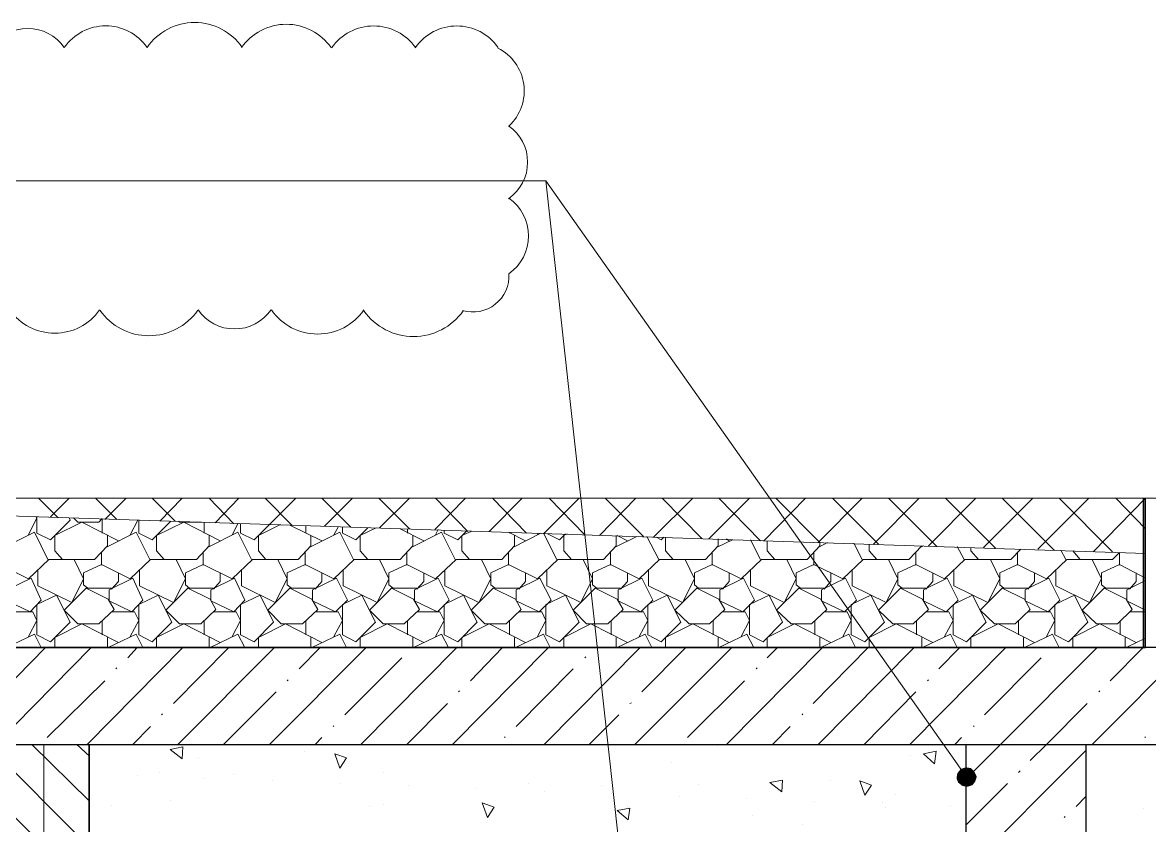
# Model space of a CAD drawing. Header units: millimetres. Extents: x -356862 to 418287, y 0 to 839748.
# Drawn here: x 341896 to 344708, y 787247 to 789250 of the extents above; entities that cross this region are included whole.
import ezdxf

# ---------------------------------------------------------------- set-up
doc = ezdxf.new("R2010")
doc.units = ezdxf.units.MM
doc.layers.add('PDF _Геометрия', color=7, linetype='Continuous', true_color=0xbababa)
doc.layers.add('PDF _Сплошная заливка', color=7, linetype='Continuous', true_color=0xf50000)

msp = doc.modelspace()

# ---------------------------------------------------------------- linework, layer by layer
at = {"layer": 'PDF _Геометрия', "color": 1, "lineweight": 20}
for points in [[(342443.9812, 789188.0726, 0.520539885), (342206.4176, 789188.0726, 0.520539899), (341999.7372, 789187.7307, 0.52053993), (341817.1109, 789187.6984, 0.520539888), (341600.77, 789187.1397)], [(342993.831, 788531.7735, 0.520570414), (343109.3988, 788623.2632, 0.520539841), (343109.0499, 788811.9841)]]:
    msp.add_lwpolyline(points, format="xyb", dxfattribs=at)
at = {"layer": 'PDF _Геометрия', "color": 251, "lineweight": 20, "true_color": 0x545454}
for points in [[(344236.93, 787388.1877), (344222.1114, 787409.357), (343201.7485, 788855.224), (343110.7203, 788855.224), (339882.3937, 788855.224)], [(343383.805, 787195.5465), (343381.688, 787218.8328), (343201.7485, 788855.224)]]:
    msp.add_lwpolyline(points, dxfattribs=at)
at = {"layer": 'PDF _Геометрия', "color": 7, "lineweight": 5}
msp.add_lwpolyline([(353303.7647, 788063.4901), (353216.9703, 788063.4901), (347130.7808, 788063.4901), (347094.7929, 788207.4417), (347022.8171, 787917.4215), (346986.8292, 788063.4901), (340898.5227, 788063.4901), (340811.7284, 788063.4901)], dxfattribs=at)
at = {"layer": 'PDF _Геометрия', "lineweight": 25}
msp.add_lwpolyline([(341559.0066, 787690.9094), (344698.4219, 787690.9094), (344698.4219, 788063.4901)], dxfattribs=at)
at = {"layer": 'PDF _Геометрия', "lineweight": 18}
msp.add_lwpolyline([(341559.0066, 788063.4901), (341559.0066, 788029.6191), (344698.4219, 787925.8893)], dxfattribs=at)
at = {"layer": 'PDF _Геометрия', "lineweight": 9}
for points in [[(341984.5106, 788014.8006), (341935.8211, 788063.4901)], [(341965.4582, 788016.9175), (342012.0308, 788063.4901)], [(342130.5792, 788010.5667), (342077.6558, 788063.4901)], [(342100.9421, 788010.5667), (342153.8655, 788063.4901)], [(342276.6477, 788006.3328), (342219.4905, 788063.4901)], [(342238.5429, 788006.3328), (342293.5832, 788063.4901)], [(342422.7163, 787999.982), (342361.3251, 788063.4901)], [(342376.1437, 788002.099), (342435.4179, 788063.4901)], [(342439.6518, 787999.982), (342439.6518, 787976.6957), (342473.5227, 787959.7603), (342511.6276, 787997.8651), (342577.2526, 788063.4901)], [(342568.7848, 787995.7482), (342501.0429, 788063.4901)], [(342714.8534, 787991.5143), (342642.8776, 788063.4901)], [(342649.2284, 787993.6312), (342719.0872, 788063.4901)], [(342860.9219, 787987.2804), (342784.7122, 788063.4901)], [(342786.8292, 787989.3974), (342860.9219, 788063.4901)], [(342924.43, 787985.1635), (343000.6397, 788063.4901)], [(343006.9905, 787980.9296), (342926.5469, 788063.4901)], [(343059.9138, 787980.9296), (343142.4743, 788063.4901)], [(343153.059, 787976.6957), (343068.3816, 788063.4901)], [(343197.5147, 787976.6957), (343284.309, 788063.4901)], [(343299.1276, 787972.4619), (343210.2163, 788063.4901)], [(343335.1155, 787970.3449), (343426.1437, 788063.4901)], [(343445.1961, 787968.228), (343349.934, 788063.4901)], [(343470.5993, 787966.1111), (343567.9784, 788063.4901)], [(343591.2647, 787961.8772), (343491.7687, 788063.4901)], [(343775.438, 788063.4901), (343885.5187, 787953.4094), (343885.5187, 787944.9417), (343853.7647, 787911.0707), (343739.4501, 787911.0707), (343688.6437, 787862.3812), (343616.6679, 787898.3691), (343572.2122, 787877.1998), (343572.2122, 787847.5627), (343582.7969, 787839.0949), (343642.0711, 787839.0949)], [(343608.2001, 787961.8772), (343709.813, 788063.4901)], [(343737.3332, 787957.6433), (343633.6034, 788063.4901)], [(343745.8009, 787957.6433), (343849.5308, 788063.4901)], [(343881.2848, 787953.4094), (343991.3655, 788063.4901)], [(344031.5872, 787949.1756), (343917.2727, 788063.4901)], [(344018.8856, 787949.1756), (344133.2001, 788063.4901)], [(344177.6558, 787942.8248), (344056.9905, 788063.4901)], [(344156.4864, 787944.9417), (344275.0348, 788063.4901)], [(344323.7243, 787938.5909), (344198.8251, 788063.4901)], [(344294.0872, 787940.7078), (344416.8695, 788063.4901)], [(344469.7929, 787934.357), (344340.6598, 788063.4901)], [(344429.5711, 787936.474), (344556.5872, 788063.4901)], [(344615.8614, 787930.1232), (344482.4945, 788063.4901)], [(344567.1719, 787930.1232), (344698.4219, 788063.4901)], [(344698.4219, 787987.2804), (344624.3292, 788063.4901)], [(341910.4179, 787972.4619), (341931.5872, 788014.8006)], [(341931.5872, 788012.6836), (341929.4703, 788016.9175)], [(341931.5872, 788016.9175), (341931.5872, 787976.6957), (341965.4582, 787959.7603), (342014.1477, 788008.4498), (342012.0308, 788014.8006)], [(341995.0953, 787911.0707), (341976.0429, 787932.2401), (341976.0429, 787970.3449), (342043.7848, 788004.2159), (342134.813, 787957.6433)], [(342022.6155, 788014.8006), (342033.2001, 788004.2159), (342086.1235, 788004.2159), (342094.5913, 788012.6836)], [(342094.5913, 787976.6957), (342094.5913, 788010.5667)], [(342164.4501, 787972.4619), (342183.5026, 788008.4498)], [(342185.6195, 788008.4498), (342185.6195, 787976.6957), (342219.4905, 787959.7603), (342266.063, 788006.3328)], [(342249.1276, 787911.0707), (342230.0751, 787932.2401), (342230.0751, 787970.3449), (342297.8171, 788004.2159), (342388.8453, 787957.6433)], [(342285.1155, 788006.3328), (342287.2324, 788004.2159), (342340.1558, 788004.2159), (342342.2727, 788004.2159)], [(342348.6235, 787976.6957), (342348.6235, 788004.2159)], [(342418.4824, 787972.4619), (342433.3009, 787999.982)], [(342503.1598, 787911.0707), (342484.1074, 787932.2401), (342484.1074, 787970.3449), (342539.1477, 787997.8651)], [(342642.8776, 787957.6433), (342564.5509, 787995.7482)], [(342602.6558, 787976.6957), (342602.6558, 787995.7482)], [(342107.2929, 787970.3449), (342107.2929, 787944.9417), (342075.5388, 787911.0707), (341961.2243, 787911.0707), (341910.4179, 787862.3812), (341838.4421, 787898.3691), (341793.9864, 787877.1998), (341793.9864, 787847.5627), (341804.5711, 787839.0949), (341863.8453, 787839.0949)], [(341849.0268, 787940.7078), (341925.2364, 787978.8127), (341959.1074, 787911.0707)], [(342361.3251, 787970.3449), (342361.3251, 787944.9417), (342329.5711, 787911.0707), (342215.2566, 787911.0707), (342164.4501, 787862.3812), (342092.4743, 787898.3691), (342048.0187, 787877.1998), (342048.0187, 787847.5627), (342058.6034, 787839.0949), (342117.8776, 787839.0949)], [(342103.059, 787940.7078), (342179.2687, 787978.8127), (342213.1397, 787911.0707)], [(342615.3574, 787970.3449), (342615.3574, 787944.9417), (342583.6034, 787911.0707), (342469.2888, 787911.0707), (342418.4824, 787862.3812), (342346.5066, 787898.3691), (342302.0509, 787877.1998), (342302.0509, 787847.5627), (342312.6356, 787839.0949), (342371.9098, 787839.0949)], [(342357.0913, 787940.7078), (342433.3009, 787978.8127), (342467.1719, 787911.0707)], [(342869.3897, 787970.3449), (342869.3897, 787944.9417), (342837.6356, 787911.0707), (342723.3211, 787911.0707), (342672.5147, 787862.3812), (342600.5388, 787898.3691), (342556.0832, 787877.1998), (342556.0832, 787847.5627), (342566.6679, 787839.0949), (342625.9421, 787839.0949)], [(342611.1235, 787940.7078), (342687.3332, 787978.8127), (342721.2042, 787911.0707)], [(342672.5147, 787972.4619), (342683.0993, 787991.5143)], [(342693.684, 787991.5143), (342693.684, 787976.6957), (342727.555, 787959.7603), (342757.1921, 787989.3974)], [(342757.1921, 787911.0707), (342738.1397, 787932.2401), (342738.1397, 787970.3449), (342778.3614, 787989.3974)], [(343123.4219, 787970.3449), (343123.4219, 787944.9417), (343091.6679, 787911.0707), (342977.3534, 787911.0707), (342926.5469, 787862.3812), (342854.5711, 787898.3691), (342810.1155, 787877.1998), (342810.1155, 787847.5627), (342820.7001, 787839.0949), (342879.9743, 787839.0949)], [(342896.9098, 787957.6433), (342837.6356, 787987.2804)], [(342856.688, 787976.6957), (342856.688, 787987.2804)], [(342865.1558, 787940.7078), (342941.3655, 787978.8127), (342975.2364, 787911.0707)], [(342926.5469, 787972.4619), (342932.8977, 787985.1635)], [(342947.7163, 787983.0465), (342947.7163, 787976.6957), (342981.5872, 787959.7603), (343004.8735, 787983.0465)], [(343011.2243, 787911.0707), (342992.1719, 787932.2401), (342992.1719, 787970.3449), (343015.4582, 787980.9296)], [(343377.4542, 787970.3449), (343377.4542, 787944.9417), (343345.7001, 787911.0707), (343231.3856, 787911.0707), (343180.5792, 787862.3812), (343108.6034, 787898.3691), (343064.1477, 787877.1998), (343064.1477, 787847.5627), (343074.7324, 787839.0949), (343134.0066, 787839.0949)], [(343150.9421, 787957.6433), (343108.6034, 787978.8127)], [(343110.7203, 787976.6957), (343110.7203, 787978.8127)], [(343119.188, 787940.7078), (343189.0469, 787976.6957)], [(343180.5792, 787972.4619), (343182.6961, 787976.6957)], [(343229.2687, 787911.0707), (343195.3977, 787976.6957)], [(343205.9824, 787974.5788), (343235.6195, 787959.7603), (343250.438, 787974.5788)], [(343265.2566, 787911.0707), (343246.2042, 787932.2401), (343246.2042, 787970.3449), (343254.6719, 787974.5788)], [(343373.2203, 787940.7078), (343428.2606, 787968.228)], [(343404.9743, 787957.6433), (343379.5711, 787970.3449)], [(343483.3009, 787911.0707), (343453.6638, 787968.228)], [(343476.9501, 787966.1111), (343489.6518, 787959.7603), (343496.0026, 787966.1111)], [(343519.2888, 787911.0707), (343500.2364, 787932.2401), (343500.2364, 787966.1111)], [(343631.4864, 787961.8772), (343631.4864, 787944.9417), (343599.7324, 787911.0707), (343485.4179, 787911.0707), (343434.6114, 787862.3812), (343362.6356, 787898.3691), (343318.18, 787877.1998), (343318.18, 787847.5627), (343328.7647, 787839.0949), (343388.0388, 787839.0949)], [(343627.2526, 787940.7078), (343667.4743, 787959.7603)], [(343659.0066, 787957.6433), (343652.6558, 787961.8772)], [(343737.3332, 787911.0707), (343711.93, 787959.7603)], [(343773.3211, 787911.0707), (343754.2687, 787932.2401), (343754.2687, 787957.6433)], [(344139.5509, 787944.9417), (344107.7969, 787911.0707), (343993.4824, 787911.0707), (343942.6759, 787862.3812), (343870.7001, 787898.3691), (343826.2445, 787877.1998), (343826.2445, 787847.5627), (343836.8292, 787839.0949), (343896.1034, 787839.0949)], [(343881.2848, 787940.7078), (343904.5711, 787953.4094)], [(343991.3655, 787911.0707), (343970.1961, 787951.2925)], [(344027.3534, 787911.0707), (344008.3009, 787932.2401), (344008.3009, 787949.1756)], [(344387.2324, 787936.474), (344361.8292, 787911.0707), (344247.5147, 787911.0707), (344196.7082, 787862.3812), (344124.7324, 787898.3691), (344080.2768, 787877.1998), (344080.2768, 787847.5627), (344090.8614, 787839.0949), (344150.1356, 787839.0949)], [(344135.3171, 787940.7078), (344143.7848, 787944.9417)], [(344139.5509, 787944.9417), (344139.5509, 787944.9417)], [(344245.3977, 787911.0707), (344228.4622, 787942.8248)], [(344281.3856, 787911.0707), (344262.3332, 787932.2401), (344262.3332, 787940.7078)], [(341933.7042, 787883.5506), (341933.7042, 787845.4457), (342018.3816, 787803.107), (342048.0187, 787862.3812), (342024.7324, 787911.0707)], [(342092.4743, 787896.2522), (342092.4743, 787930.1232)], [(342187.7364, 787883.5506), (342187.7364, 787845.4457), (342272.4138, 787803.107), (342302.0509, 787862.3812), (342278.7647, 787911.0707)], [(342346.5066, 787896.2522), (342346.5066, 787930.1232)], [(342441.7687, 787883.5506), (342441.7687, 787845.4457), (342526.4461, 787803.107), (342556.0832, 787862.3812), (342532.7969, 787911.0707)], [(342600.5388, 787896.2522), (342600.5388, 787930.1232)], [(342695.8009, 787883.5506), (342695.8009, 787845.4457), (342780.4784, 787803.107), (342810.1155, 787862.3812), (342786.8292, 787911.0707)], [(342854.5711, 787896.2522), (342854.5711, 787930.1232)], [(342949.8332, 787883.5506), (342949.8332, 787845.4457), (343034.5106, 787803.107), (343064.1477, 787862.3812), (343040.8614, 787911.0707)], [(343108.6034, 787896.2522), (343108.6034, 787930.1232)], [(343203.8655, 787883.5506), (343203.8655, 787845.4457), (343288.5429, 787803.107), (343318.18, 787862.3812), (343294.8937, 787911.0707)], [(343362.6356, 787896.2522), (343362.6356, 787930.1232)], [(343457.8977, 787883.5506), (343457.8977, 787845.4457), (343542.5751, 787803.107), (343572.2122, 787862.3812), (343548.9259, 787911.0707)], [(343616.6679, 787896.2522), (343616.6679, 787930.1232)], [(343711.93, 787883.5506), (343711.93, 787845.4457), (343796.6074, 787803.107), (343826.2445, 787862.3812), (343802.9582, 787911.0707)], [(343870.7001, 787896.2522), (343870.7001, 787930.1232)], [(343965.9622, 787883.5506), (343965.9622, 787845.4457), (344050.6397, 787803.107), (344080.2768, 787862.3812), (344056.9905, 787911.0707)], [(344124.7324, 787896.2522), (344124.7324, 787930.1232)], [(344219.9945, 787883.5506), (344219.9945, 787845.4457), (344304.6719, 787803.107), (344334.309, 787862.3812), (344311.0227, 787911.0707)], [(344632.7969, 787896.2522), (344632.7969, 787928.0062), (344615.8614, 787911.0707), (344501.5469, 787911.0707), (344450.7405, 787862.3812), (344378.7647, 787898.3691), (344334.309, 787877.1998), (344334.309, 787847.5627), (344344.8937, 787839.0949), (344404.1679, 787839.0949)], [(344378.7647, 787896.2522), (344378.7647, 787930.1232)], [(344474.0268, 787883.5506), (344474.0268, 787845.4457), (344558.7042, 787803.107), (344588.3413, 787862.3812), (344565.055, 787911.0707)], [(344499.43, 787911.0707), (344486.7284, 787934.357)], [(344535.4179, 787911.0707), (344516.3655, 787932.2401)], [(344516.3655, 787932.2401), (344516.3655, 787932.2401)], [(344658.2001, 787839.0949), (344598.9259, 787839.0949), (344588.3413, 787847.5627), (344588.3413, 787877.1998), (344632.7969, 787898.3691), (344698.4219, 787864.4982)], [(342117.8776, 787836.978), (342134.813, 787856.0304), (342134.813, 787877.1998)], [(342371.9098, 787836.978), (342388.8453, 787856.0304), (342388.8453, 787877.1998)], [(342625.9421, 787836.978), (342642.8776, 787856.0304), (342642.8776, 787877.1998)], [(342879.9743, 787836.978), (342896.9098, 787856.0304), (342896.9098, 787877.1998)], [(343134.0066, 787836.978), (343150.9421, 787856.0304), (343150.9421, 787877.1998)], [(343388.0388, 787836.978), (343404.9743, 787856.0304), (343404.9743, 787877.1998)], [(343642.0711, 787836.978), (343659.0066, 787856.0304), (343659.0066, 787877.1998)], [(343896.1034, 787836.978), (343913.0388, 787856.0304), (343913.0388, 787877.1998)], [(344150.1356, 787836.978), (344167.0711, 787856.0304), (344167.0711, 787877.1998)], [(344404.1679, 787836.978), (344421.1034, 787856.0304), (344421.1034, 787877.1998)], [(344698.4219, 787784.0546), (344651.8493, 787807.3409), (344651.8493, 787834.8611), (344698.4219, 787858.1474)], [(344658.2001, 787836.978), (344675.1356, 787856.0304), (344675.1356, 787877.1998)], [(341910.4179, 787718.4296), (341931.5872, 787758.6514), (341921.0026, 787779.8207), (341863.8453, 787779.8207)], [(342164.4501, 787718.4296), (342185.6195, 787758.6514), (342175.0348, 787779.8207), (342117.8776, 787779.8207)], [(342418.4824, 787718.4296), (342439.6518, 787758.6514), (342429.0671, 787779.8207), (342371.9098, 787779.8207)], [(342672.5147, 787718.4296), (342693.684, 787758.6514), (342683.0993, 787779.8207), (342625.9421, 787779.8207)], [(342926.5469, 787718.4296), (342947.7163, 787758.6514), (342937.1316, 787779.8207), (342879.9743, 787779.8207)], [(343180.5792, 787718.4296), (343201.7485, 787758.6514), (343191.1638, 787779.8207), (343134.0066, 787779.8207)], [(343434.6114, 787718.4296), (343455.7808, 787758.6514), (343445.1961, 787779.8207), (343388.0388, 787779.8207)], [(343688.6437, 787718.4296), (343709.813, 787758.6514), (343699.2284, 787779.8207), (343642.0711, 787779.8207)], [(343942.6759, 787718.4296), (343963.8453, 787758.6514), (343953.2606, 787779.8207), (343896.1034, 787779.8207)], [(344196.7082, 787718.4296), (344217.8776, 787758.6514), (344207.2929, 787779.8207), (344150.1356, 787779.8207)], [(344450.7405, 787718.4296), (344471.9098, 787758.6514), (344461.3251, 787779.8207), (344404.1679, 787779.8207)], [(344658.2001, 787779.8207), (344698.4219, 787779.8207)], [(342134.813, 787703.6111), (342043.7848, 787750.1836), (341976.0429, 787716.3127), (341976.0429, 787690.9094)], [(342094.5913, 787722.6635), (342094.5913, 787756.5344)], [(342388.8453, 787703.6111), (342297.8171, 787750.1836), (342230.0751, 787716.3127), (342230.0751, 787690.9094)], [(342348.6235, 787722.6635), (342348.6235, 787756.5344)], [(342642.8776, 787703.6111), (342551.8493, 787750.1836), (342484.1074, 787716.3127), (342484.1074, 787690.9094)], [(342602.6558, 787722.6635), (342602.6558, 787756.5344)], [(342896.9098, 787703.6111), (342805.8816, 787750.1836), (342738.1397, 787716.3127), (342738.1397, 787690.9094)], [(342856.688, 787722.6635), (342856.688, 787756.5344)], [(343150.9421, 787703.6111), (343059.9138, 787750.1836), (342992.1719, 787716.3127), (342992.1719, 787690.9094)], [(343110.7203, 787722.6635), (343110.7203, 787756.5344)], [(343404.9743, 787703.6111), (343313.9461, 787750.1836), (343246.2042, 787716.3127), (343246.2042, 787690.9094)], [(343364.7526, 787722.6635), (343364.7526, 787756.5344)], [(343659.0066, 787703.6111), (343567.9784, 787750.1836), (343500.2364, 787716.3127), (343500.2364, 787690.9094)], [(343618.7848, 787722.6635), (343618.7848, 787756.5344)], [(343913.0388, 787703.6111), (343822.0106, 787750.1836), (343754.2687, 787716.3127), (343754.2687, 787690.9094)], [(343872.8171, 787722.6635), (343872.8171, 787756.5344)], [(344167.0711, 787703.6111), (344076.0429, 787750.1836), (344008.3009, 787716.3127), (344008.3009, 787690.9094)], [(344126.8493, 787722.6635), (344126.8493, 787756.5344)], [(344421.1034, 787703.6111), (344330.0751, 787750.1836), (344262.3332, 787716.3127), (344262.3332, 787690.9094)], [(344380.8816, 787722.6635), (344380.8816, 787756.5344)], [(344675.1356, 787703.6111), (344584.1074, 787750.1836), (344516.3655, 787716.3127), (344516.3655, 787690.9094)], [(344634.9138, 787722.6635), (344634.9138, 787756.5344)], [(341855.3776, 787690.9094), (341925.2364, 787724.7804), (341942.1719, 787690.9094)], [(342107.2929, 787690.9094), (342107.2929, 787716.3127)], [(342109.4098, 787690.9094), (342179.2687, 787724.7804), (342196.2042, 787690.9094)], [(342361.3251, 787690.9094), (342361.3251, 787716.3127)], [(342363.4421, 787690.9094), (342433.3009, 787724.7804), (342450.2364, 787690.9094)], [(342615.3574, 787690.9094), (342615.3574, 787716.3127)], [(342617.4743, 787690.9094), (342687.3332, 787724.7804), (342704.2687, 787690.9094)], [(342869.3897, 787690.9094), (342869.3897, 787716.3127)], [(342871.5066, 787690.9094), (342941.3655, 787724.7804), (342958.3009, 787690.9094)], [(343123.4219, 787690.9094), (343123.4219, 787716.3127)], [(343125.5388, 787690.9094), (343195.3977, 787724.7804), (343212.3332, 787690.9094)], [(343377.4542, 787690.9094), (343377.4542, 787716.3127)], [(343379.5711, 787690.9094), (343449.43, 787724.7804), (343466.3655, 787690.9094)], [(343631.4864, 787690.9094), (343631.4864, 787716.3127)], [(343633.6034, 787690.9094), (343703.4622, 787724.7804), (343720.3977, 787690.9094)], [(343885.5187, 787690.9094), (343885.5187, 787716.3127)], [(343887.6356, 787690.9094), (343957.4945, 787724.7804), (343974.43, 787690.9094)], [(344139.5509, 787690.9094), (344139.5509, 787716.3127)], [(344141.6679, 787690.9094), (344211.5268, 787724.7804), (344228.4622, 787690.9094)], [(344393.5832, 787690.9094), (344393.5832, 787716.3127)], [(344395.7001, 787690.9094), (344465.559, 787724.7804), (344482.4945, 787690.9094)], [(344647.6155, 787690.9094), (344647.6155, 787716.3127)], [(344649.7324, 787690.9094), (344698.4219, 787714.1957)], [(342107.2929, 787690.9094), (342107.2929, 787690.9094)], [(342361.3251, 787690.9094), (342361.3251, 787690.9094)], [(342615.3574, 787690.9094), (342615.3574, 787690.9094)], [(342869.3897, 787690.9094), (342869.3897, 787690.9094)], [(343123.4219, 787690.9094), (343123.4219, 787690.9094)], [(343377.4542, 787690.9094), (343377.4542, 787690.9094)], [(343631.4864, 787690.9094), (343631.4864, 787690.9094)], [(343885.5187, 787690.9094), (343885.5187, 787690.9094)], [(344139.5509, 787690.9094), (344139.5509, 787690.9094)], [(344393.5832, 787690.9094), (344393.5832, 787690.9094)], [(344647.6155, 787690.9094), (344647.6155, 787690.9094)]]:
    msp.add_lwpolyline(points, dxfattribs=at)
at = {"layer": 'PDF _Геометрия', "color": 7, "lineweight": 13}
for points in [[(344692.0711, 788063.4901), (344692.0711, 787690.9094), (344829.6719, 787690.9094), (344829.6719, 788063.4901), (344829.6719, 787690.9094), (345079.4703, 787690.9094)], [(344550.2364, 787449.5788), (344249.6316, 787449.5788)]]:
    msp.add_lwpolyline(points, dxfattribs=at)
at = {"layer": 'PDF _Геометрия', "color": 7, "lineweight": 9}
for points in [[(344694.188, 788063.4901), (344694.188, 787690.9094)], [(344698.4219, 788063.4901), (344698.4219, 787690.9094)], [(341948.5227, 787267.5224), (341948.5227, 787449.5788), (341948.5227, 786490.607), (352001.8493, 786490.607), (352001.8493, 787449.5788), (352001.8493, 776246.7562)]]:
    msp.add_lwpolyline(points, dxfattribs=at)
at = {"layer": 'PDF _Геометрия', "lineweight": 9}
for points in [[(341857.4945, 787834.8611), (341857.4945, 787807.3409), (341914.6518, 787779.8207), (341942.1719, 787809.4578), (341916.7687, 787864.4982)], [(342111.5268, 787834.8611), (342111.5268, 787807.3409), (342168.684, 787779.8207), (342196.2042, 787809.4578), (342170.8009, 787864.4982)], [(342365.559, 787834.8611), (342365.559, 787807.3409), (342422.7163, 787779.8207), (342450.2364, 787809.4578), (342424.8332, 787864.4982)], [(342619.5913, 787834.8611), (342619.5913, 787807.3409), (342676.7485, 787779.8207), (342706.3856, 787809.4578), (342678.8655, 787864.4982)], [(342873.6235, 787834.8611), (342873.6235, 787807.3409), (342930.7808, 787779.8207), (342960.4179, 787809.4578), (342932.8977, 787864.4982)], [(343127.6558, 787834.8611), (343127.6558, 787807.3409), (343184.813, 787779.8207), (343214.4501, 787809.4578), (343186.93, 787864.4982)], [(343381.688, 787834.8611), (343381.688, 787807.3409), (343438.8453, 787779.8207), (343468.4824, 787809.4578), (343440.9622, 787864.4982)], [(343635.7203, 787834.8611), (343635.7203, 787807.3409), (343692.8776, 787779.8207), (343722.5147, 787809.4578), (343694.9945, 787864.4982)], [(343889.7526, 787834.8611), (343889.7526, 787807.3409), (343946.9098, 787779.8207), (343976.5469, 787809.4578), (343949.0268, 787864.4982)], [(344143.7848, 787834.8611), (344143.7848, 787807.3409), (344200.9421, 787779.8207), (344230.5792, 787809.4578), (344203.059, 787864.4982)], [(344397.8171, 787834.8611), (344397.8171, 787807.3409), (344454.9743, 787779.8207), (344484.6114, 787809.4578), (344457.0913, 787864.4982)], [(342086.1235, 787750.1836), (342124.2284, 787786.1715), (342109.4098, 787811.5748), (342054.3695, 787839.0949), (341999.3292, 787784.0546), (342033.2001, 787750.1836)], [(342340.1558, 787750.1836), (342378.2606, 787786.1715), (342363.4421, 787811.5748), (342308.4018, 787839.0949), (342253.3614, 787784.0546), (342287.2324, 787750.1836)], [(342594.188, 787750.1836), (342632.2929, 787786.1715), (342617.4743, 787811.5748), (342562.434, 787839.0949), (342507.3937, 787784.0546), (342541.2647, 787750.1836)], [(342848.2203, 787750.1836), (342886.3251, 787786.1715), (342871.5066, 787811.5748), (342816.4663, 787839.0949), (342761.4259, 787784.0546), (342795.2969, 787750.1836)], [(343102.2526, 787750.1836), (343140.3574, 787786.1715), (343125.5388, 787811.5748), (343070.4985, 787839.0949), (343015.4582, 787784.0546), (343049.3292, 787750.1836)], [(343356.2848, 787750.1836), (343394.3897, 787786.1715), (343379.5711, 787811.5748), (343324.5308, 787839.0949), (343269.4905, 787784.0546), (343303.3614, 787750.1836)], [(343610.3171, 787750.1836), (343648.4219, 787786.1715), (343633.6034, 787811.5748), (343578.563, 787839.0949), (343523.5227, 787784.0546), (343559.5106, 787750.1836)], [(343864.3493, 787750.1836), (343902.4542, 787786.1715), (343887.6356, 787811.5748), (343832.5953, 787839.0949), (343777.555, 787784.0546), (343813.5429, 787750.1836)], [(344118.3816, 787750.1836), (344156.4864, 787786.1715), (344141.6679, 787811.5748), (344086.6276, 787839.0949), (344031.5872, 787784.0546), (344067.5751, 787750.1836)], [(344372.4138, 787750.1836), (344410.5187, 787786.1715), (344395.7001, 787811.5748), (344340.6598, 787839.0949), (344285.6195, 787784.0546), (344321.6074, 787750.1836)], [(344628.563, 787750.1836), (344664.5509, 787786.1715), (344649.7324, 787811.5748), (344594.6921, 787839.0949), (344539.6518, 787784.0546), (344575.6397, 787750.1836)], [(341931.5872, 787722.6635), (341931.5872, 787798.8732), (341980.2768, 787822.1594), (342014.1477, 787754.4175), (341965.4582, 787705.728)], [(342185.6195, 787722.6635), (342185.6195, 787798.8732), (342234.309, 787822.1594), (342268.18, 787754.4175), (342219.4905, 787705.728)], [(342439.6518, 787722.6635), (342439.6518, 787798.8732), (342488.3413, 787822.1594), (342522.2122, 787754.4175), (342473.5227, 787705.728)], [(342693.684, 787722.6635), (342693.684, 787798.8732), (342742.3735, 787822.1594), (342776.2445, 787754.4175), (342727.555, 787705.728)], [(342947.7163, 787722.6635), (342947.7163, 787798.8732), (342996.4058, 787822.1594), (343030.2768, 787754.4175), (342981.5872, 787705.728)], [(343201.7485, 787722.6635), (343201.7485, 787798.8732), (343250.438, 787822.1594), (343284.309, 787754.4175), (343235.6195, 787705.728)], [(343455.7808, 787722.6635), (343455.7808, 787798.8732), (343504.4703, 787822.1594), (343538.3413, 787754.4175), (343489.6518, 787705.728)], [(343709.813, 787722.6635), (343709.813, 787798.8732), (343758.5026, 787822.1594), (343792.3735, 787754.4175), (343743.684, 787705.728)], [(343963.8453, 787722.6635), (343963.8453, 787798.8732), (344012.5348, 787822.1594), (344046.4058, 787754.4175), (343997.7163, 787705.728)], [(344217.8776, 787722.6635), (344217.8776, 787798.8732), (344266.5671, 787822.1594), (344300.438, 787754.4175), (344251.7485, 787705.728)], [(344471.9098, 787722.6635), (344471.9098, 787798.8732), (344520.5993, 787822.1594), (344554.4703, 787754.4175), (344505.7808, 787705.728)]]:
    msp.add_lwpolyline(points, close=True, dxfattribs=at)
at = {"layer": 'PDF _Геометрия', "color": 7, "lineweight": 30}
for points in [[(341148.3211, 787690.9094), (341148.3211, 787449.5788), (345149.3292, 787449.5788)], [(345149.3292, 787690.9094), (341400.2364, 787690.9094)], [(344249.6316, 787449.5788), (344249.6316, 787041.0103), (344550.2364, 787041.0103), (344550.2364, 787449.5788)]]:
    msp.add_lwpolyline(points, dxfattribs=at)
at = {"layer": 'PDF _Геометрия', "color": 8, "lineweight": 9, "true_color": 0x808080}
for points in [[(341827.8574, 787449.5788), (342067.0711, 787690.9094)], [(341844.7929, 787580.8288), (341952.7566, 787690.9094)], [(342056.4864, 787449.5788), (342295.7001, 787690.9094)], [(342158.0993, 787665.5062), (342181.3856, 787690.9094)], [(342272.4138, 787551.1917), (342410.0147, 787690.9094)], [(342282.9985, 787449.5788), (342524.3292, 787690.9094)], [(342511.6276, 787449.5788), (342752.9582, 787690.9094)], [(342585.7203, 787637.9861), (342638.6437, 787690.9094)], [(342740.2566, 787449.5788), (342979.4703, 787690.9094)], [(342968.8856, 787449.5788), (343208.0993, 787690.9094)], [(343013.3413, 787608.349), (343093.7848, 787690.9094)], [(343197.5147, 787449.5788), (343436.7284, 787690.9094)], [(343424.0268, 787449.5788), (343665.3574, 787690.9094)], [(343440.9622, 787580.8288), (343551.0429, 787690.9094)], [(343652.6558, 787449.5788), (343891.8695, 787690.9094)], [(343754.2687, 787665.5062), (343779.6719, 787690.9094)], [(343868.5832, 787551.1917), (344006.184, 787690.9094)], [(343881.2848, 787449.5788), (344120.4985, 787690.9094)], [(344109.9138, 787449.5788), (344349.1276, 787690.9094)], [(344181.8897, 787637.9861), (344234.813, 787690.9094)], [(344249.6316, 787362.7844), (344336.4259, 787449.5788), (344577.7566, 787690.9094)], [(344565.055, 787449.5788), (344806.3856, 787690.9094)], [(344609.5106, 787608.349), (344692.0711, 787690.9094)], [(342700.0348, 787523.6715), (342841.8695, 787665.5062)], [(343299.1276, 787665.5062), (343301.2445, 787667.6232)], [(344296.2042, 787523.6715), (344438.0388, 787665.5062)], [(342128.4622, 787637.9861), (342130.5792, 787640.103)], [(343127.6558, 787494.0344), (343269.4905, 787637.9861)], [(343726.7485, 787637.9861), (343728.8655, 787640.103)], [(341956.9905, 787466.5143), (342100.9421, 787608.349)], [(342556.0832, 787608.349), (342558.2001, 787610.4659)], [(343555.2768, 787466.5143), (343697.1114, 787608.349)], [(344154.3695, 787608.349), (344156.4864, 787610.4659)], [(342397.313, 787449.5788), (342528.563, 787580.8288)], [(342983.7042, 787580.8288), (342985.8211, 787582.9457)], [(343995.5993, 787449.5788), (344124.7324, 787580.8288)], [(344581.9905, 787580.8288), (344584.1074, 787582.9457)], [(342854.5711, 787449.5788), (342956.184, 787551.1917)], [(343411.3251, 787551.1917), (343415.559, 787553.3086)], [(344410.5187, 787409.357), (344450.7405, 787449.5788), (344552.3534, 787551.1917)], [(342242.7768, 787523.6715), (342244.8937, 787525.7885)], [(343309.7122, 787449.5788), (343383.805, 787523.6715)], [(343841.063, 787523.6715), (343843.18, 787525.7885)], [(342170.8009, 787449.5788), (342215.2566, 787494.0344)], [(342670.3977, 787494.0344), (342672.5147, 787496.1514)], [(343766.9703, 787449.5788), (343811.4259, 787494.0344)], [(344268.684, 787494.0344), (344270.8009, 787496.1514)], [(342625.9421, 787449.5788), (342642.8776, 787466.5143)], [(343098.0187, 787466.5143), (343100.1356, 787468.6312)], [(344222.1114, 787449.5788), (344239.0469, 787466.5143)], [(344696.305, 787466.5143), (344698.4219, 787468.6312)], [(344249.6316, 787134.1554), (344550.2364, 787434.7603)], [(344380.8816, 787379.7199), (344385.1155, 787383.9538)], [(344249.6316, 787248.4699), (344353.3614, 787352.1998)], [(344524.8332, 787295.0425), (344550.2364, 787320.4457)], [(344495.1961, 787267.5224), (344497.313, 787269.6393)]]:
    msp.add_lwpolyline(points, dxfattribs=at)
at = {"layer": 'PDF _Геометрия', "color": 161, "lineweight": 9, "true_color": 0x7f9fff}
msp.add_lwpolyline([(342062.8372, 787449.5788), (342062.8372, 779981.0304), (341148.3211, 779981.0304), (341148.3211, 782669.5385), (341762.2324, 782669.5385), (341762.2324, 783488.7925), (341148.3211, 783488.7925), (341148.3211, 786869.5385), (341762.2324, 786869.5385), (341762.2324, 787449.5788)], close=True, dxfattribs=at)
for points in [[(342062.8372, 787193.4296), (341806.688, 787449.5788)], [(342062.8372, 787307.7441), (341918.8856, 787449.5788)], [(342062.8372, 787419.9417), (342031.0832, 787449.5788)], [(342062.8372, 787081.232), (341762.2324, 787381.8369)]]:
    msp.add_lwpolyline(points, dxfattribs=at)
at = {"layer": 'PDF _Геометрия', "color": 254, "lineweight": 5, "true_color": 0xdcdcdc}
for points in [[(352001.8493, 787449.5788), (352001.8493, 786490.607), (342060.7203, 786488.4901), (342060.7203, 787449.5788), (344249.6316, 787449.5788), (344249.6316, 787041.0103), (344550.2364, 787041.0103), (344550.2364, 787449.5788), (347251.4461, 787449.5788), (347251.4461, 787041.0103), (347549.934, 787041.0103), (347549.934, 787449.5788), (350251.1437, 787449.5788), (350251.1437, 787041.0103), (350551.7485, 787041.0103), (350551.7485, 787449.5788)], [(342263.9461, 787436.8772), (342295.7001, 787443.228), (342293.5832, 787413.5909)], [(344143.7848, 787426.2925), (344175.5388, 787432.6433), (344171.305, 787400.8893)], [(342674.6316, 787426.2925), (342704.2687, 787415.7078), (342687.3332, 787390.3046)], [(343760.6195, 787354.3167), (343792.3735, 787360.6675), (343790.2566, 787331.0304)], [(343985.0147, 787358.5506), (344014.6518, 787347.9659), (343997.7163, 787322.5627)], [(343042.9784, 787303.5103), (343072.6155, 787292.9256), (343055.68, 787267.5224)], [(343379.5711, 787284.4578), (343411.3251, 787290.8086), (343407.0913, 787261.1715)]]:
    msp.add_lwpolyline(points, close=True, dxfattribs=at)
for points in [[(342598.4219, 787432.6433), (342598.4219, 787432.6433)], [(343631.4864, 787449.5788), (343629.3695, 787447.4619), (343629.3695, 787449.5788)], [(342333.805, 787415.7078), (342333.805, 787415.7078)], [(343515.055, 787405.1232), (343515.055, 787405.1232)], [(344112.0308, 787422.0586), (344112.0308, 787422.0586)], [(342238.5429, 787379.7199), (342238.5429, 787379.7199)], [(342422.7163, 787373.3691), (342422.7163, 787373.3691)], [(342795.2969, 787379.7199), (342795.2969, 787379.7199)], [(342181.3856, 787371.2522), (342181.3856, 787371.2522)], [(342350.7405, 787364.9014), (342350.7405, 787364.9014)], [(342520.0953, 787358.5506), (342520.0953, 787358.5506)], [(342689.4501, 787352.1998), (342689.4501, 787352.1998)], [(342858.805, 787345.849), (342858.805, 787345.849)], [(343157.2929, 787352.1998), (343157.2929, 787352.1998)], [(343339.3493, 787345.849), (343339.3493, 787345.849)], [(343582.7969, 787350.0828), (343582.7969, 787350.0828)], [(343910.9219, 787358.5506), (343910.9219, 787358.5506)], [(343028.1598, 787339.4982), (343028.1598, 787339.4982)], [(343197.5147, 787333.1474), (343197.5147, 787333.1474)], [(343364.7526, 787326.7965), (343364.7526, 787326.7965)], [(343534.1074, 787320.4457), (343534.1074, 787320.4457)], [(344073.9259, 787324.6796), (344073.9259, 787324.6796)], [(342117.8776, 787297.1594), (342117.8776, 787297.1594)], [(342266.063, 787309.8611), (342266.063, 787309.8611)], [(342761.4259, 787295.0425), (342761.4259, 787295.0425)], [(342797.4138, 787299.2764), (342797.4138, 787299.2764)], [(343404.9743, 787295.0425), (343404.9743, 787295.0425)], [(343703.4622, 787314.0949), (343703.4622, 787314.0949)], [(343872.8171, 787307.7441), (343872.8171, 787307.7441)], [(344042.1719, 787303.5103), (344042.1719, 787303.5103)], [(344048.5227, 787292.9256), (344048.5227, 787292.9256)], [(344211.5268, 787297.1594), (344211.5268, 787297.1594)], [(344692.0711, 787290.8086), (344692.0711, 787290.8086)], [(343053.563, 787278.107), (343053.563, 787278.107)], [(343379.5711, 787286.5748), (343379.5711, 787286.5748)], [(343716.1638, 787271.7562), (343716.1638, 787271.7562)], [(343841.063, 787250.5869), (343841.063, 787250.5869)]]:
    msp.add_lwpolyline(points, dxfattribs=at)
at = {"layer": 'PDF _Геометрия', "color": 8, "lineweight": 30, "true_color": 0x767676}
msp.add_lwpolyline([(344249.6316, 787449.5788), (344249.6316, 787041.0103), (344550.2364, 787041.0103), (344550.2364, 787449.5788)], dxfattribs=at)
at = {"layer": 'PDF _Геометрия', "color": 1, "lineweight": 20}
for centre, radius, start, end in [((342553.8392, 789109.1291), 136.5424, 35.0024432, 144.9975568), ((342771.8922, 789113.363), 128.0746, 35.0024453, 144.9975547), ((342979.3605, 789115.48), 125.9577, 35.002448, 144.997552), ((343028.0523, 789079.4899), 119.6067, 313.1267994, 63.1274251), ((343044.9876, 788901.6609), 111.1391, 305.0024452, 54.9975548), ((341975.8922, 788611.6278), 136.5424, 215.0024432, 324.9975568), ((342210.8806, 788617.9786), 149.244, 215.0024495, 324.9975505), ((342424.6997, 788596.8092), 111.1391, 215.0024452, 324.9975548), ((342632.168, 788613.7447), 140.7762, 215.0024312, 324.9975688), ((342871.3925, 788617.9786), 151.3609, 215.0024391, 324.9975609)]:
    msp.add_arc(centre, radius, start, end, dxfattribs=at)
at = {"layer": 'PDF _Сплошная заливка', "color": 251, "true_color": 0x545454, "transparency": 33554559}
for points in [[(344228.4622, 787377.603), (344251.7485, 787367.0183), (344226.3453, 787364.9014)], [(344236.93, 787388.1877), (344228.4622, 787377.603), (344251.7485, 787367.0183)], [(344251.7485, 787367.0183), (344249.6316, 787392.4215), (344236.93, 787388.1877)], [(344262.3332, 787390.3046), (344251.7485, 787367.0183), (344249.6316, 787392.4215)], [(344270.8009, 787381.8369), (344262.3332, 787390.3046), (344251.7485, 787367.0183)], [(344251.7485, 787367.0183), (344277.1518, 787369.1353), (344270.8009, 787381.8369)], [(344251.7485, 787367.0183), (344226.3453, 787364.9014), (344230.5792, 787354.3167)], [(344230.5792, 787354.3167), (344241.1638, 787345.849), (344251.7485, 787367.0183)], [(344241.1638, 787345.849), (344251.7485, 787367.0183), (344253.8655, 787343.732)], [(344272.9179, 787356.4336), (344251.7485, 787367.0183), (344277.1518, 787369.1353)], [(344266.5671, 787347.9659), (344272.9179, 787356.4336), (344251.7485, 787367.0183)], [(344251.7485, 787367.0183), (344253.8655, 787343.732), (344266.5671, 787347.9659)]]:
    msp.add_solid(points, dxfattribs=at)

doc.saveas('drawing.dxf')
